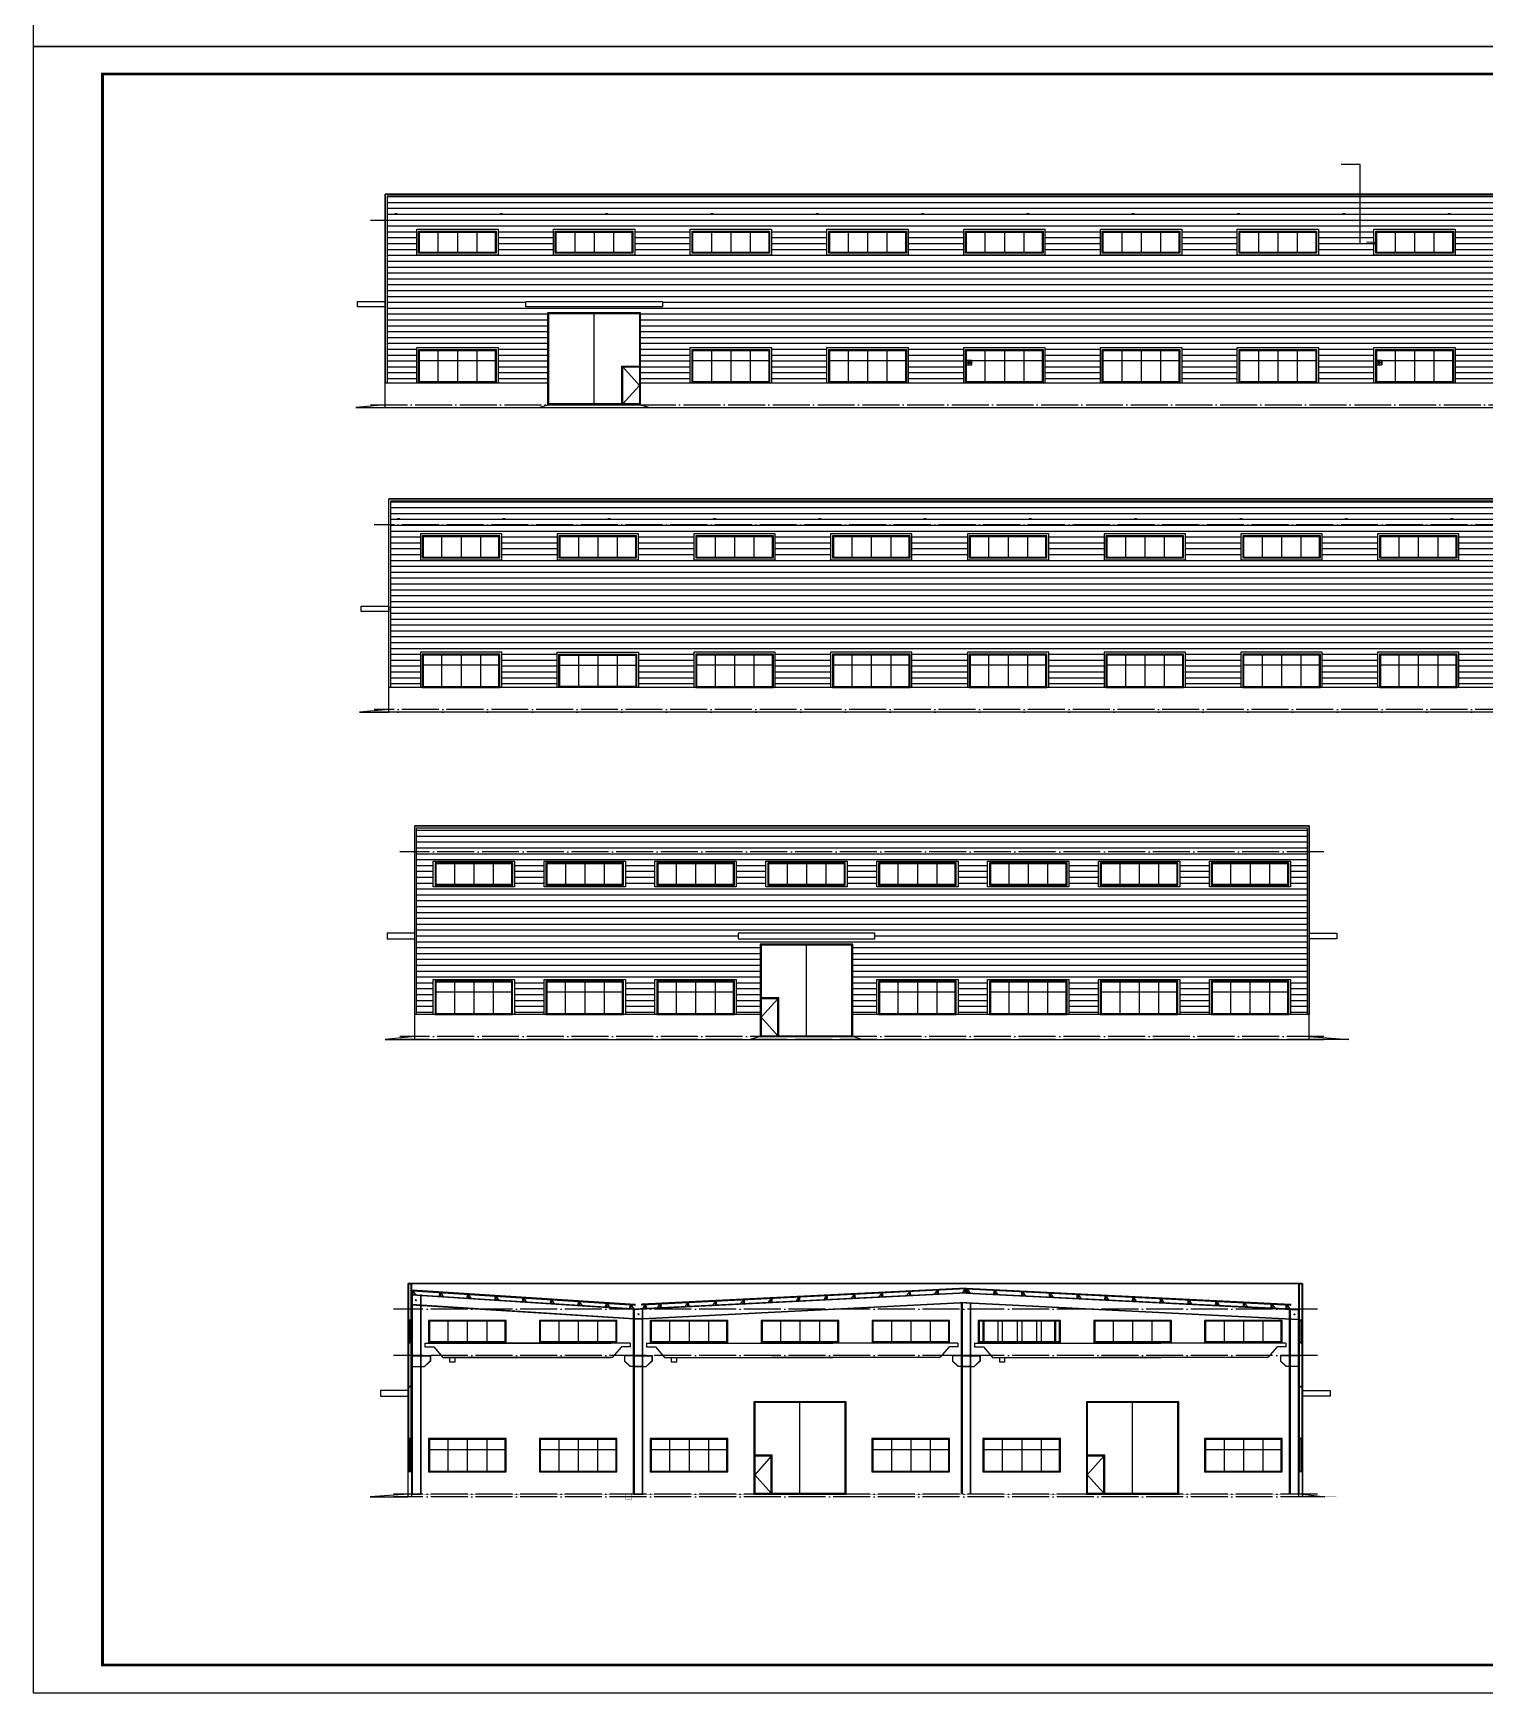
# Model space of a CAD drawing. Extents: x -21908402 to 2681150, y 103181 to 5079726.
# Drawn here: x 1316122 to 1394675, y 103181 to 192993 of the extents above; entities that cross this region are included whole.
import ezdxf

# ---------------------------------------------------------------- set-up
doc = ezdxf.new("R2010")
doc.units = 0
doc.header["$LTSCALE"] = 1000
doc.linetypes.add('DOTE', pattern=[2.42, 2, -0.2, 0.02, -0.2])
for name, color, linetype in [('DIM_LEAD', 3, 'Continuous'), ('DIM_SYMB', 3, 'Continuous'), ('DOTE', 1, 'DOTE'), ('E_LINE', 7, 'Continuous'), ('PUB_TITLE', 4, 'Continuous'), ('WALL', 6, 'Continuous'), ('WINDOW', 94, 'Continuous'), ('XF-灭火救援窗', 1, 'Continuous'), ('填充', 8, 'Continuous')]:
    doc.layers.add(name, color=color, linetype=linetype)
pattern_1 = [(180, (2735.06, 0), (-3e-14, -317.5), [])]
pattern_2 = [(180, (0, 0), (-3e-14, -317.5), [])]

# ---------------------------------------------------------------- blocks, each defined once
blk = doc.blocks.new('M5050')
blk.add_lwpolyline([(142995, 321986), (143895, 320986), (142995, 319986)])
at = {"layer": 'WINDOW'}
blk.add_line((141445, 319986), (141445, 324886), dxfattribs=at)
for points in [[(138945, 324936), (143945, 324936), (143945, 319936), (138945, 319936)], [(138995, 324886), (143895, 324886), (143895, 319986), (138995, 319986)], [(143895, 319986), (142995, 319986), (142995, 321986), (143895, 321986)]]:
    blk.add_lwpolyline(points, close=True, dxfattribs=at)
blk.add_lwpolyline([(142945, 319986), (142945, 322036), (143895, 322036)], dxfattribs=at)
blk = doc.blocks.new('GFDDS')
at = {"layer": 'WINDOW'}
for p, q in [((137549, 317566), (141749, 317566)), ((137549, 315766), (137549, 317566)), ((138599, 317566), (138599, 315766)), ((139649, 317566), (139649, 315766)), ((140699, 317566), (140699, 315766)), ((141749, 317566), (141749, 315766)), ((137549, 316966), (141749, 316966)), ((141749, 315766), (137549, 315766))]:
    blk.add_line(p, q, dxfattribs=at)
blk.add_lwpolyline([(137599, 317516), (141699, 317516), (141699, 315816), (137599, 315816)], close=True, dxfattribs=at)
blk = doc.blocks.new('GGGGG')
at = {"layer": 'WINDOW'}
for p, q in [((166797, 77425), (170997, 77425)), ((166797, 76225), (166797, 77425)), ((167847, 77425), (167847, 76225)), ((168897, 77425), (168897, 76225)), ((169947, 77425), (169947, 76225)), ((170997, 77425), (170997, 76225)), ((170997, 76225), (166797, 76225))]:
    blk.add_line(p, q, dxfattribs=at)
blk.add_lwpolyline([(166847, 77375), (170947, 77375), (170947, 76275), (166847, 76275)], close=True, dxfattribs=at)
blk = doc.blocks.new('gfhhhhhh')
at = {"layer": 'WINDOW'}
for p, q in [((-139270, -147618), (-143470, -147618)), ((-143470, -147618), (-143470, -149418)), ((-142420, -147618), (-142420, -149418)), ((-141370, -147618), (-141370, -149418)), ((-141370, -147618), (-141370, -149418)), ((-140320, -147618), (-140320, -149418)), ((-139270, -149418), (-139270, -147618)), ((-139270, -148218), (-143470, -148218)), ((-143470, -149418), (-139270, -149418)), ((-139870, -149418), (-142870, -149418))]:
    blk.add_line(p, q, dxfattribs=at)
blk.add_lwpolyline([(-139320, -147668), (-143420, -147668), (-143420, -149368), (-139320, -149368)], close=True, dxfattribs=at)
blk = doc.blocks.new('hhhhhhhgg')
at = {"layer": 'WINDOW'}
for p, q in [((-135601, -148218), (-139801, -148218)), ((-139801, -148218), (-139801, -149418)), ((-138751, -148218), (-138751, -149418)), ((-137701, -148218), (-137701, -149418)), ((-137701, -148218), (-137701, -149418)), ((-136651, -148218), (-136651, -149418)), ((-135601, -149418), (-135601, -148218)), ((-139801, -149418), (-135601, -149418)), ((-136201, -149418), (-139201, -149418))]:
    blk.add_line(p, q, dxfattribs=at)
blk.add_lwpolyline([(-135651, -148268), (-139751, -148268), (-139751, -149368), (-135651, -149368)], close=True, dxfattribs=at)
blk = doc.blocks.new('JKL')
at = {"layer": 'DIM_LEAD'}
for p, q in [((1698022, -2193689), (1698032, -2193689)), ((1698022, -2193759), (1698022, -2193689)), ((1698162, -2193759), (1698022, -2193759)), ((1698032, -2193749), (1698032, -2193689)), ((1698152, -2193749), (1698032, -2193749)), ((1698152, -2193689), (1698162, -2193689)), ((1698152, -2193689), (1698152, -2193749)), ((1698162, -2193689), (1698162, -2193759))]:
    blk.add_line(p, q, dxfattribs=at)
blk = doc.blocks.new('14567')
at = {"color": 2}
for p, q in [((1686726, -2189448), (1686796, -2189448)), ((1686726, -2189588), (1686726, -2189448)), ((1686886, -2189588), (1686726, -2189588)), ((1686776, -2189588), (1686776, -2189448)), ((1686803, -2189588), (1686776, -2189552)), ((1686886, -2189568), (1686796, -2189448)), ((1686886, -2189568), (1686886, -2189588))]:
    blk.add_line(p, q, dxfattribs=at)
blk = doc.blocks.new('GHJK')
at = {"color": 3}
for p, q in [((899937, 99419), (900937, 99419)), ((899937, 99409), (900937, 99409)), ((899937, 98829), (900621, 98829)), ((899937, 98819), (900621, 98819))]:
    blk.add_line(p, q, dxfattribs=at)
for points in [[(900927, 99419), (900927, 99124), (900615, 98827)], [(900937, 99419), (900937, 99119), (900621, 98819)]]:
    blk.add_lwpolyline(points, dxfattribs=at)
blk = doc.blocks.new('GFDDH')
for p, q in [((1676295, 169599), (1628095, 169599)), ((1628308, 169198), (1640373, 168426)), ((1628311, 169248), (1640376, 168476)), ((1658295, 169099), (1640295, 168199)), ((1658295, 169349), (1640733, 168471)), ((1658295, 169299), (1640736, 168421)), ((1658295, 169349), (1675857, 168471)), ((1658295, 169299), (1675854, 168421)), ((1676495, 158049), (1676495, 169599)), ((1640373, 168426), (1640376, 168476)), ((1640736, 168421), (1640733, 168471)), ((1675854, 168421), (1675857, 168471)), ((1640772, 167692), (1640777, 167692)), ((1640772, 167672), (1640777, 167672)), ((1629000, 166359), (1629000, 166169)), ((1640109, 166359), (1640109, 166169)), ((1641000, 166359), (1641000, 166169)), ((1657840, 166359), (1657840, 166169)), ((1658750, 166359), (1658750, 166169)), ((1675590, 166359), (1675590, 166169)), ((1628095, 158049), (1628095, 159399)), ((1676295, 158049), (1676295, 159399))]:
    blk.add_line(p, q)
for points in [[(1628095, 169599), (1628095, 169599), (1676495, 169599)], [(1676495, 169599), (1676495, 159399)], [(1628095, 161199), (1628095, 166399)], [(1629000, 166359), (1639076, 166359)], [(1629000, 166169), (1629477, 166169), (1629970, 165599), (1639076, 165599)], [(1640109, 166359), (1630034, 166359)], [(1640109, 166169), (1639632, 166169), (1639139, 165599), (1630034, 165599)], [(1641000, 166359), (1651075, 166359)], [(1641000, 166169), (1641477, 166169), (1641970, 165599), (1651075, 165599)], [(1657840, 166359), (1647764, 166359)], [(1657840, 166169), (1657362, 166169), (1656869, 165599), (1647764, 165599)], [(1658750, 166359), (1668825, 166359)], [(1658750, 166169), (1659227, 166169), (1659720, 165599), (1668825, 165599)], [(1675590, 166359), (1665514, 166359)], [(1675590, 166169), (1675112, 166169), (1674619, 165599), (1665514, 165599)], [(1676295, 161199), (1676295, 166399)], [(1639076, 165599), (1638802, 165599)], [(1628095, 158199), (1626031, 158049), (1628095, 158049)], [(1676495, 158199), (1677699, 158049), (1676495, 158049)]]:
    blk.add_lwpolyline(points)
at = {"color": 1, "const_width": 4}
for points in [[(1675717, 168428), (1675892, 168397), (1675893, 168235), (1676243, 168213), (1676262, 168756), (1676295, 168858)], [(1640166, 168437), (1640330, 168416), (1640354, 168227), (1640719, 168221), (1640750, 168406), (1640890, 168429)]]:
    blk.add_lwpolyline(points, dxfattribs=at)
for points in [[(1630353, 165599), (1630622, 165599), (1630622, 165336), (1630353, 165336)], [(1642353, 165599), (1642622, 165599), (1642622, 165336), (1642353, 165336)], [(1660103, 165599), (1660372, 165599), (1660372, 165336), (1660103, 165336)], [(1628095, 163799), (1626595, 163799), (1626595, 163499), (1628095, 163499)], [(1676495, 163799), (1677995, 163799), (1677995, 163499), (1676495, 163499)]]:
    blk.add_lwpolyline(points, close=True)
at = {"const_width": 20}
blk.add_lwpolyline([(1626116, 158049), (1628095, 158049), (1628084, 158198), (1639880, 158199), (1639880, 157899), (1640180, 157899), (1640180, 158199), (1676495, 158199), (1676495, 158049), (1678329, 158049)], dxfattribs=at)
for centre in [(1628504, 168688), (1640553, 167932), (1676060, 167922)]:
    blk.add_circle(centre, 29.5)
at = {"layer": 'DOTE'}
for p, q in [((1677295, 168199), (1627295, 168199)), ((1677295, 165699), (1627295, 165699)), ((1677295, 158199), (1627295, 158199)), ((1677295, 158049), (1627295, 158049))]:
    blk.add_line(p, q, dxfattribs=at)
at = {"layer": 'E_LINE', "color": 3}
for p, q in [((1628294, 168979), (1640575, 168193)), ((1628295, 168999), (1640795, 168199)), ((1628313, 158199), (1628313, 168999)), ((1628318, 168999), (1628318, 158199)), ((1628772, 158199), (1628772, 168999)), ((1628777, 158199), (1628777, 168999)), ((1628795, 158199), (1628795, 168999)), ((1658295, 169099), (1640295, 168199)), ((1658296, 169079), (1640575, 168193)), ((1658294, 169079), (1676294, 168179)), ((1658295, 169099), (1676295, 168199)), ((1628260, 168450), (1640318, 167678)), ((1628261, 168470), (1640318, 167698)), ((1640295, 158199), (1640295, 168199)), ((1640318, 168180), (1640296, 168179)), ((1640313, 158199), (1640313, 168199)), ((1640318, 168199), (1640318, 158199)), ((1658321, 168569), (1640772, 167692)), ((1658322, 168549), (1640772, 167672)), ((1640772, 158199), (1640772, 168199)), ((1640772, 168180), (1640794, 168179)), ((1640777, 158199), (1640777, 168199)), ((1640795, 158199), (1640795, 168199)), ((1658045, 158199), (1658045, 168535)), ((1658063, 158199), (1658063, 168536)), ((1658068, 168537), (1658068, 158199)), ((1658267, 168549), (1676267, 167649)), ((1658268, 168569), (1676268, 167669)), ((1658522, 158199), (1658522, 168537)), ((1658527, 158199), (1658527, 168536)), ((1658545, 158199), (1658545, 168535)), ((1675795, 158199), (1675795, 168199)), ((1675813, 158199), (1675813, 168199)), ((1675818, 168199), (1675818, 158199)), ((1676272, 158199), (1676272, 168199)), ((1676277, 158199), (1676277, 168199)), ((1676295, 158199), (1676295, 168199)), ((1640318, 167698), (1640772, 167698)), ((1640318, 167678), (1640772, 167678)), ((1628295, 158199), (1628295, 159399))]:
    blk.add_line(p, q, dxfattribs=at)
at = {"layer": 'E_LINE'}
for p, q in [((1628295, 158199), (1628795, 158199)), ((1640295, 158199), (1640795, 158199))]:
    blk.add_line(p, q, dxfattribs=at)
at = {"layer": 'WALL'}
for p, q in [((1628095, 167599), (1628095, 169599)), ((1628125, 167599), (1628125, 169599)), ((1628265, 167599), (1628265, 169599)), ((1628295, 167599), (1628295, 169599)), ((1676295, 169599), (1676295, 158199)), ((1676295, 167599), (1676295, 169599)), ((1676325, 167599), (1676325, 169599)), ((1676465, 167599), (1676465, 169599)), ((1676495, 169599), (1676495, 158049)), ((1676495, 167599), (1676495, 169599)), ((1628095, 161199), (1628095, 166399)), ((1628125, 161199), (1628125, 166399)), ((1628265, 161199), (1628265, 166399)), ((1628295, 161199), (1628295, 166399)), ((1676295, 161199), (1676295, 166399)), ((1676325, 161199), (1676325, 166399)), ((1676465, 161199), (1676465, 166399)), ((1676495, 161199), (1676495, 166399)), ((1628095, 158049), (1628095, 159399)), ((1628295, 158049), (1628295, 159399)), ((1676295, 158049), (1676295, 159399))]:
    blk.add_line(p, q, dxfattribs=at)
at = {"layer": 'WINDOW'}
for points in [[(1628295, 166399), (1628095, 166399), (1628095, 167599), (1628295, 167599)], [(1628229, 166399), (1628161, 166399), (1628161, 167599), (1628229, 167599)], [(1676495, 166399), (1676295, 166399), (1676295, 167599), (1676495, 167599)], [(1676429, 166399), (1676361, 166399), (1676361, 167599), (1676429, 167599)], [(1628295, 159399), (1628095, 159399), (1628095, 161199), (1628295, 161199)], [(1628229, 159399), (1628161, 159399), (1628161, 161199), (1628229, 161199)], [(1676495, 159399), (1676295, 159399), (1676295, 161199), (1676495, 161199)], [(1676429, 159399), (1676361, 159399), (1676361, 161199), (1676429, 161199)]]:
    blk.add_lwpolyline(points, close=True, dxfattribs=at)
at = {"xscale": -1, "rotation": 180}
for p in [(-69898, -2024161), (-21698, -2024161), (-69898, -2027361), (-21698, -2027361), (-69898, -2029743), (-21698, -2029743)]:
    blk.add_blockref('JKL', p, dxfattribs=at)
at = {"zscale": 1.200000000000728}
for p, xscale, yscale, rotation in [((-223826, 2920416), 1.199999999826175, 1.200000000186032, 356.3380644238978), ((-222326, 2920320), 1.199999999826175, 1.200000000186037, 356.3380644238978), ((-220826, 2920224), 1.199999999826175, 1.200000000186037, 356.3380644238978), ((-219326, 2920128), 1.199999999826175, 1.200000000186037, 356.3380644238978), ((3541129, 2894029), -1.1999999996006, 1.200000000186265, 2.862405225679137), ((3542629, 2894104), -1.1999999996006, 1.200000000186265, 2.862405225679137), ((3544129, 2894179), -1.1999999996006, 1.200000000186265, 2.862405225679137), ((3545629, 2894254), -1.1999999996006, 1.200000000186265, 2.862405225679137), ((3547129, 2894329), -1.1999999996006, 1.200000000186279, 2.862405225679137), ((3548629, 2894404), -1.1999999996006, 1.200000000186279, 2.862405225679137), ((-232039, 2894404), 1.199999999826332, 1.200000000186279, 357.1375947748552), ((-230539, 2894329), 1.199999999826332, 1.200000000186279, 357.1375947748552), ((-229039, 2894254), 1.199999999826332, 1.200000000186265, 357.1375947748552), ((-227539, 2894179), 1.199999999826332, 1.200000000186265, 357.1375947748552), ((-226039, 2894104), 1.199999999826332, 1.200000000186265, 357.1375947748552), ((-224539, 2894029), 1.199999999826332, 1.200000000186265, 357.1375947748552), ((-217826, 2920032), 1.199999999826175, 1.200000000186037, 356.3380644238978), ((-216326, 2919936), 1.199999999826175, 1.200000000186037, 356.3380644238978), ((-214826, 2919840), 1.199999999826175, 1.200000000186037, 356.3380644238978), ((-213326, 2919744), 1.199999999826175, 1.200000000186037, 356.3380644238978), ((-212026, 2919661), 1.199999999826175, 1.200000000186037, 356.3380644238978), ((3531318, 2893540), -1.199999999601054, 1.200000000186265, 2.862405225678018), ((3532129, 2893580), -1.199999999601054, 1.200000000186265, 2.862405225678018), ((3533629, 2893655), -1.199999999601054, 1.200000000186265, 2.862405225678018), ((3535129, 2893730), -1.199999999601054, 1.200000000186265, 2.862405225678018), ((3536629, 2893805), -1.199999999601054, 1.200000000186265, 2.862405225678018), ((3538129, 2893880), -1.199999999601054, 1.200000000186265, 2.862405225678018), ((3539629, 2893954), -1.199999999601054, 1.200000000186265, 2.862405225678018), ((-223039, 2893954), 1.199999999826332, 1.200000000186265, 357.1375947748553), ((-221539, 2893880), 1.199999999826332, 1.200000000186265, 357.1375947748553), ((-220039, 2893805), 1.199999999826332, 1.200000000186265, 357.1375947748553), ((-218539, 2893730), 1.199999999826332, 1.200000000186265, 357.1375947748553), ((-217039, 2893655), 1.199999999826332, 1.200000000186265, 357.1375947748553), ((-215539, 2893580), 1.199999999826332, 1.200000000186265, 357.1375947748553), ((-214728, 2893540), 1.199999999826332, 1.200000000186265, 357.1375947748553)]:
    blk.add_blockref('14567', p, dxfattribs=dict(at, xscale=xscale, yscale=yscale, rotation=rotation))
for name, p in [('JKL', (-69898, 2361958)), ('JKL', (-21698, 2361958)), ('JKL', (-69898, 2361358)), ('hhhhhhhgg', (1768996, 315817)), ('hhhhhhhgg', (1774996, 315817)), ('hhhhhhhgg', (1780996, 315817)), ('hhhhhhhgg', (1786996, 315817)), ('hhhhhhhgg', (1792996, 315817)), ('hhhhhhhgg', (1798746, 315817)), ('hhhhhhhgg', (1798996, 315817)), ('hhhhhhhgg', (1804996, 315817)), ('hhhhhhhgg', (1810996, 315817)), ('JKL', (-21698, 2361358)), ('GHJK', (728358, 66279)), ('GHJK', (740358, 66279)), ('GHJK', (758108, 66279)), ('JKL', (-69898, 2354958)), ('gfhhhhhh', (1772664, 308817)), ('gfhhhhhh', (1778664, 308817)), ('gfhhhhhh', (1784664, 308817)), ('gfhhhhhh', (1796664, 308817)), ('gfhhhhhh', (1802664, 308817)), ('gfhhhhhh', (1814664, 308817)), ('JKL', (-21698, 2354958))]:
    blk.add_blockref(name, p)
at = {"xscale": -1}
for name, p in [('GHJK', (2540732, 66279)), ('GHJK', (2558482, 66279)), ('GHJK', (2576232, 66279)), ('M5050', (1790740, -161737)), ('M5050', (1808740, -161737))]:
    blk.add_blockref(name, p, dxfattribs=at)
blk = doc.blocks.new('XF-灭火救援窗图例')
at = {"layer": 'XF-灭火救援窗'}
h = blk.add_hatch(color=256, dxfattribs=at)
h.dxf.hatch_style = 1
h.paths.add_polyline_path([(0, 110, 1), (0, 350, 1)])
for points in [[(-200, -20), (200, -20, 0.4142136), (250, 30), (250, 430, 0.4142136), (200, 480), (-200, 480, 0.4142136), (-250, 430), (-250, 30, 0.4142136)], [(-210, 0), (210, 0, 0.4142136), (230, 20), (230, 440, 0.4142136), (210, 460), (-210, 460, 0.4142136), (-230, 440), (-230, 20, 0.4142136)]]:
    blk.add_lwpolyline(points, format="xyb", close=True, dxfattribs=at)
for points in [[(0, 350, 1), (0, 110, 30.7936509)], [(0, 350, -1), (0, 110, -30.7936509)]]:
    blk.add_lwpolyline(points, format="xyb", dxfattribs=at)

msp = doc.modelspace()

# ---------------------------------------------------------------- hatches: boundary and pattern name
at = {"layer": '填充'}
h = msp.add_hatch(dxfattribs=at)
h.set_pattern_fill('ANSI31', color=256, scale=200, angle=135, style=0)
h.set_pattern_definition([(180, (2516.54, 0), (-3e-14, -317.5), [])])
h.paths.add_polyline_path([(1542675, 184180), (1335275, 184180), (1335275, 182880), (1542675, 182880)])
h.paths.add_polyline_path([(1433075, 182380), (1437475, 182380), (1437475, 181801), (1440475, 181801), (1440475, 182380), (1444875, 182380), (1444875, 181801), (1447875, 181801), (1447875, 182380), (1452275, 182380), (1452275, 181801), (1455275, 181801), (1455275, 182380), (1459675, 182380), (1459675, 181801), (1462675, 181801), (1462675, 182380), (1467075, 182380), (1467075, 181801), (1470075, 181801), (1470075, 182380), (1474475, 182380), (1474475, 181801), (1477475, 181801), (1477475, 182380), (1481875, 182380), (1481875, 181801), (1484875, 181801), (1484875, 182380), (1489275, 182380), (1489275, 181801), (1492275, 181801), (1492275, 182380), (1496675, 182380), (1496675, 181801), (1499675, 181801), (1499675, 182380), (1504075, 182380), (1504075, 181801), (1507075, 181801), (1507075, 182380), (1511475, 182380), (1511475, 181801), (1514475, 181801), (1514475, 182380), (1518875, 182380), (1518875, 181801), (1521875, 181801), (1521875, 182380), (1526275, 182380), (1526275, 181801), (1529275, 181801), (1529275, 182380), (1533675, 182380), (1533675, 181801), (1536675, 181801), (1536675, 182380), (1541075, 182380), (1541075, 181801), (1542675, 181801), (1542675, 182880), (1335275, 182880), (1335275, 181801), (1336875, 181801), (1336875, 182380), (1341275, 182380), (1341275, 181801), (1344275, 181801), (1344275, 182380), (1348675, 182380), (1348675, 181801), (1351675, 181801), (1351675, 182380), (1356075, 182380), (1356075, 181801), (1359075, 181801), (1359075, 182380), (1363475, 182380), (1363475, 181801), (1366475, 181801), (1366475, 182380), (1370875, 182380), (1370875, 181801), (1373875, 181801), (1373875, 182380), (1378275, 182380), (1378275, 181801), (1381275, 181801), (1381275, 182380), (1385675, 182380), (1385675, 181801), (1388675, 181801), (1388675, 182380), (1393075, 182380), (1393075, 181801), (1396075, 181801), (1396075, 182380), (1400475, 182380), (1400475, 181801), (1403475, 181801), (1403475, 182380), (1407875, 182380), (1407875, 181801), (1410875, 181801), (1410875, 182380), (1415275, 182380), (1415275, 181801), (1418275, 181801), (1418275, 182380), (1422675, 182380), (1422675, 181801), (1425675, 181801), (1425675, 182380), (1430075, 182380), (1430075, 181801), (1433075, 181801)])
h.paths.add_polyline_path([(1542675, 181801), (1541075, 181801), (1541075, 180980), (1536675, 180980), (1536675, 181801), (1533675, 181801), (1533675, 180980), (1529275, 180980), (1529275, 181801), (1526275, 181801), (1526275, 180980), (1521875, 180980), (1521875, 181801), (1518875, 181801), (1518875, 180980), (1514475, 180980), (1514475, 181801), (1511475, 181801), (1511475, 180980), (1507075, 180980), (1507075, 181801), (1504075, 181801), (1504075, 180980), (1499675, 180980), (1499675, 181801), (1496675, 181801), (1496675, 180980), (1492275, 180980), (1492275, 181801), (1489275, 181801), (1489275, 180980), (1484875, 180980), (1484875, 181801), (1481875, 181801), (1481875, 180980), (1477475, 180980), (1477475, 181801), (1474475, 181801), (1474475, 180980), (1470075, 180980), (1470075, 181801), (1467075, 181801), (1467075, 180980), (1462675, 180980), (1462675, 181801), (1459675, 181801), (1459675, 180980), (1455275, 180980), (1455275, 181801), (1452275, 181801), (1452275, 180980), (1447875, 180980), (1447875, 181801), (1444875, 181801), (1444875, 180980), (1440475, 180980), (1440475, 181801), (1437475, 181801), (1437475, 180980), (1433075, 180980), (1433075, 181801), (1430075, 181801), (1430075, 180980), (1425675, 180980), (1425675, 181801), (1422675, 181801), (1422675, 180980), (1418275, 180980), (1418275, 181801), (1415275, 181801), (1415275, 180980), (1410875, 180980), (1410875, 181801), (1407875, 181801), (1407875, 180980), (1403475, 180980), (1403475, 181801), (1400475, 181801), (1400475, 180980), (1396075, 180980), (1396075, 181801), (1393075, 181801), (1393075, 180980), (1388675, 180980), (1388675, 181801), (1385675, 181801), (1385675, 180980), (1381275, 180980), (1381275, 181801), (1378275, 181801), (1378275, 180980), (1373875, 180980), (1373875, 181801), (1370875, 181801), (1370875, 180980), (1366475, 180980), (1366475, 181801), (1363475, 181801), (1363475, 180980), (1359075, 180980), (1359075, 181801), (1356075, 181801), (1356075, 180980), (1351675, 180980), (1351675, 181801), (1348675, 181801), (1348675, 180980), (1344275, 180980), (1344275, 181801), (1341275, 181801), (1341275, 180980), (1336875, 180980), (1336875, 181801), (1335275, 181801), (1335275, 175677), (1336875, 175677), (1336875, 175980), (1341275, 175980), (1341275, 175677), (1343975, 175677), (1343975, 177880), (1348975, 177880), (1348975, 175677), (1351675, 175677), (1351675, 175980), (1356075, 175980), (1356075, 175677), (1359075, 175677), (1359075, 175980), (1363475, 175980), (1363475, 175677), (1366475, 175677), (1366475, 175980), (1370875, 175980), (1370875, 175677), (1373875, 175677), (1373875, 175980), (1378275, 175980), (1378275, 175677), (1381275, 175677), (1381275, 175980), (1385675, 175980), (1385675, 175677), (1388675, 175677), (1388675, 175980), (1393075, 175980), (1393075, 175677), (1396075, 175677), (1396075, 175980), (1400475, 175980), (1400475, 175677), (1403475, 175677), (1403475, 175980), (1407875, 175980), (1407875, 175677), (1410875, 175677), (1410875, 175980), (1415275, 175980), (1415275, 175677), (1418275, 175677), (1418275, 175980), (1422675, 175980), (1422675, 175677), (1425375, 175677), (1425375, 177880), (1430375, 177880), (1430375, 175677), (1433075, 175677), (1433075, 175980), (1437475, 175980), (1437475, 175677), (1440475, 175677), (1440475, 175980), (1444875, 175980), (1444875, 175677), (1447875, 175677), (1447875, 175980), (1452275, 175980), (1452275, 175677), (1455275, 175677), (1455275, 175980), (1459675, 175980), (1459675, 175677), (1462675, 175677), (1462675, 175980), (1467075, 175980), (1467075, 175677), (1470075, 175677), (1470075, 175980), (1474475, 175980), (1474475, 175677), (1477475, 175677), (1477475, 175980), (1481875, 175980), (1481875, 175677), (1484875, 175677), (1484875, 175980), (1489275, 175980), (1489275, 175677), (1492275, 175677), (1492275, 175980), (1496675, 175980), (1496675, 175677), (1499675, 175677), (1499675, 175980), (1504075, 175980), (1504075, 175677), (1507075, 175677), (1507075, 175980), (1511475, 175980), (1511475, 175677), (1514475, 175677), (1514475, 175980), (1518875, 175980), (1518875, 175677), (1521875, 175677), (1521875, 175980), (1526275, 175980), (1526275, 175677), (1528975, 175677), (1528975, 177880), (1533975, 177880), (1533975, 175677), (1536675, 175677), (1536675, 175980), (1541075, 175980), (1541075, 175677), (1542675, 175677)])
h.paths.add_polyline_path([(1431575, 178180), (1424175, 178180), (1424175, 178480), (1431575, 178480)], flags=16)
h.paths.add_polyline_path([(1350175, 178180), (1342775, 178180), (1342775, 178480), (1350175, 178480)], flags=16)
h.paths.add_polyline_path([(1527775, 178180), (1527775, 178480), (1535175, 178480), (1535175, 178180)], flags=16)
h.paths.add_polyline_path([(1336875, 175677), (1335275, 175677), (1335275, 174080), (1336875, 174080)])
h.paths.add_polyline_path([(1343975, 175677), (1341275, 175677), (1341275, 174080), (1343975, 174080)])
h.paths.add_polyline_path([(1351675, 175677), (1348975, 175677), (1348975, 174080), (1351675, 174080)])
h.paths.add_polyline_path([(1359075, 175677), (1356075, 175677), (1356075, 174080), (1359075, 174080)])
h.paths.add_polyline_path([(1366475, 175677), (1363475, 175677), (1363475, 174080), (1366475, 174080)])
h.paths.add_polyline_path([(1373875, 175677), (1370875, 175677), (1370875, 174080), (1373875, 174080)])
h.paths.add_polyline_path([(1381275, 175677), (1378275, 175677), (1378275, 174080), (1381275, 174080)])
h.paths.add_polyline_path([(1388675, 175677), (1385675, 175677), (1385675, 174080), (1388675, 174080)])
h.paths.add_polyline_path([(1396075, 175677), (1393075, 175677), (1393075, 174080), (1396075, 174080)])
h.paths.add_polyline_path([(1403475, 175677), (1400475, 175677), (1400475, 174080), (1403475, 174080)])
h.paths.add_polyline_path([(1410875, 175677), (1407875, 175677), (1407875, 174080), (1410875, 174080)])
h.paths.add_polyline_path([(1418275, 175677), (1415275, 175677), (1415275, 174080), (1418275, 174080)])
h.paths.add_polyline_path([(1425375, 175677), (1422675, 175677), (1422675, 174080), (1425375, 174080)])
h.paths.add_polyline_path([(1433075, 175677), (1430375, 175677), (1430375, 174080), (1433075, 174080)])
h.paths.add_polyline_path([(1440475, 175677), (1437475, 175677), (1437475, 174080), (1440475, 174080)])
h.paths.add_polyline_path([(1447875, 175677), (1444875, 175677), (1444875, 174080), (1447875, 174080)])
h.paths.add_polyline_path([(1455275, 175677), (1452275, 175677), (1452275, 174080), (1455275, 174080)])
h.paths.add_polyline_path([(1462675, 175677), (1459675, 175677), (1459675, 174080), (1462675, 174080)])
h.paths.add_polyline_path([(1470075, 175677), (1467075, 175677), (1467075, 174080), (1470075, 174080)])
h.paths.add_polyline_path([(1477475, 175677), (1474475, 175677), (1474475, 174080), (1477475, 174080)])
h.paths.add_polyline_path([(1484875, 175677), (1481875, 175677), (1481875, 174080), (1484875, 174080)])
h.paths.add_polyline_path([(1492275, 175677), (1489275, 175677), (1489275, 174080), (1492275, 174080)])
h.paths.add_polyline_path([(1499675, 175677), (1496675, 175677), (1496675, 174080), (1499675, 174080)])
h.paths.add_polyline_path([(1507075, 175677), (1504075, 175677), (1504075, 174080), (1507075, 174080)])
h.paths.add_polyline_path([(1514475, 175677), (1511475, 175677), (1511475, 174080), (1514475, 174080)])
h.paths.add_polyline_path([(1521875, 175677), (1518875, 175677), (1518875, 174080), (1521875, 174080)])
h.paths.add_polyline_path([(1528975, 175677), (1526275, 175677), (1526275, 174080), (1528975, 174080)])
h.paths.add_polyline_path([(1536675, 175677), (1533975, 175677), (1533975, 174080), (1536675, 174080)])
h.paths.add_polyline_path([(1542675, 175677), (1541075, 175677), (1541075, 174080), (1542675, 174080)])
h = msp.add_hatch(dxfattribs=at)
h.set_pattern_fill('ANSI31', color=256, scale=200, angle=135, style=0)
h.set_pattern_definition(pattern_1)
h.paths.add_polyline_path([(1446575, 161693), (1453975, 161693), (1453975, 161993), (1446575, 161993)], flags=16)
h.paths.add_polyline_path([(1527975, 161693), (1535375, 161693), (1535375, 161993), (1527975, 161993)], flags=16)
h.paths.add_polyline_path([(1350375, 161693), (1350375, 161993), (1342975, 161993), (1342975, 161693)], flags=16)
h.paths.add_polyline_path([(1541275, 159190), (1542875, 159190), (1542875, 157593), (1541275, 157593)])
h.paths.add_polyline_path([(1534175, 159190), (1536875, 159190), (1536875, 157593), (1534175, 157593)])
h.paths.add_polyline_path([(1526475, 159190), (1529175, 159190), (1529175, 157593), (1526475, 157593)])
h.paths.add_polyline_path([(1519075, 159190), (1522075, 159190), (1522075, 157593), (1519075, 157593)])
h.paths.add_polyline_path([(1511675, 159190), (1514675, 159190), (1514675, 157593), (1511675, 157593)])
h.paths.add_polyline_path([(1504275, 159190), (1507275, 159190), (1507275, 157593), (1504275, 157593)])
h.paths.add_polyline_path([(1496875, 159190), (1499875, 159190), (1499875, 157593), (1496875, 157593)])
h.paths.add_polyline_path([(1489475, 159190), (1492475, 159190), (1492475, 157593), (1489475, 157593)])
h.paths.add_polyline_path([(1482075, 159190), (1485075, 159190), (1485075, 157593), (1482075, 157593)])
h.paths.add_polyline_path([(1474675, 159190), (1477675, 159190), (1477675, 157593), (1474675, 157593)])
h.paths.add_polyline_path([(1467275, 159190), (1470275, 159190), (1470275, 157593), (1467275, 157593)])
h.paths.add_polyline_path([(1459875, 159190), (1462875, 159190), (1462875, 157593), (1459875, 157593)])
h.paths.add_polyline_path([(1452775, 159190), (1455475, 159190), (1455475, 157593), (1452775, 157593)])
h.paths.add_polyline_path([(1445075, 159190), (1447775, 159190), (1447775, 157593), (1445075, 157593)])
h.paths.add_polyline_path([(1430275, 159190), (1433275, 159190), (1433275, 157593), (1430275, 157593)])
h.paths.add_polyline_path([(1422875, 159190), (1425875, 159190), (1425875, 157593), (1422875, 157593)])
h.paths.add_polyline_path([(1415475, 159190), (1418475, 159190), (1418475, 157593), (1415475, 157593)])
h.paths.add_polyline_path([(1408075, 159190), (1411075, 159190), (1411075, 157593), (1408075, 157593)])
h.paths.add_polyline_path([(1400675, 159190), (1403675, 159190), (1403675, 157593), (1400675, 157593)])
h.paths.add_polyline_path([(1393275, 159190), (1396275, 159190), (1396275, 157593), (1393275, 157593)])
h.paths.add_polyline_path([(1385875, 159190), (1388875, 159190), (1388875, 157593), (1385875, 157593)])
h.paths.add_polyline_path([(1378475, 159190), (1381475, 159190), (1381475, 157593), (1378475, 157593)])
h.paths.add_polyline_path([(1371075, 159190), (1374075, 159190), (1374075, 157593), (1371075, 157593)])
h.paths.add_polyline_path([(1363675, 159190), (1366675, 159190), (1366675, 157593), (1363675, 157593)])
h.paths.add_polyline_path([(1356275, 159190), (1359275, 159190), (1359275, 157593), (1356275, 157593)])
h.paths.add_polyline_path([(1349175, 159190), (1351875, 159190), (1351875, 157593), (1349175, 157593)])
h.paths.add_polyline_path([(1341475, 159190), (1344175, 159190), (1344175, 157593), (1341475, 157593)])
h.paths.add_polyline_path([(1335475, 159190), (1337075, 159190), (1337075, 157593), (1335475, 157593)])
h.paths.add_polyline_path([(1438925, 159190), (1438925, 157593), (1440675, 157593), (1440675, 159190)])
h.paths.add_polyline_path([(1438403, 157593), (1438403, 159190), (1437675, 159190), (1437675, 157593)])
h.paths.add_polyline_path([(1438825, 165314), (1438825, 159190), (1440675, 159190), (1440675, 159493), (1445075, 159493), (1445075, 159190), (1447775, 159190), (1447775, 161393), (1452775, 161393), (1452775, 159190), (1455475, 159190), (1455475, 159493), (1459875, 159493), (1459875, 159190), (1462875, 159190), (1462875, 159493), (1467275, 159493), (1467275, 159190), (1470275, 159190), (1470275, 159493), (1474675, 159493), (1474675, 159190), (1477675, 159190), (1477675, 159493), (1482075, 159493), (1482075, 159190), (1485075, 159190), (1485075, 159493), (1489475, 159493), (1489475, 159190), (1492475, 159190), (1492475, 159493), (1496875, 159493), (1496875, 159190), (1499875, 159190), (1499875, 159493), (1504275, 159493), (1504275, 159190), (1507275, 159190), (1507275, 159493), (1511675, 159493), (1511675, 159190), (1514675, 159190), (1514675, 159493), (1519075, 159493), (1519075, 159190), (1522075, 159190), (1522075, 159493), (1526475, 159493), (1526475, 159190), (1529175, 159190), (1529175, 161393), (1534175, 161393), (1534175, 159190), (1536875, 159190), (1536875, 159493), (1541275, 159493), (1541275, 159190), (1542875, 159190), (1542875, 165314), (1541275, 165314), (1541275, 164493), (1536875, 164493), (1536875, 165314), (1533875, 165314), (1533875, 164493), (1529475, 164493), (1529475, 165314), (1526475, 165314), (1526475, 164493), (1522075, 164493), (1522075, 165314), (1519075, 165314), (1519075, 164493), (1514675, 164493), (1514675, 165314), (1511675, 165314), (1511675, 164493), (1507275, 164493), (1507275, 165314), (1504275, 165314), (1504275, 164493), (1499875, 164493), (1499875, 165314), (1496875, 165314), (1496875, 164493), (1492475, 164493), (1492475, 165314), (1489475, 165314), (1489475, 164493), (1485075, 164493), (1485075, 165314), (1482075, 165314), (1482075, 164493), (1477675, 164493), (1477675, 165314), (1474675, 165314), (1474675, 164493), (1470275, 164493), (1470275, 165314), (1467275, 165314), (1467275, 164493), (1462875, 164493), (1462875, 165314), (1459875, 165314), (1459875, 164493), (1455475, 164493), (1455475, 165314), (1452475, 165314), (1452475, 164493), (1448075, 164493), (1448075, 165314), (1445075, 165314), (1445075, 164493), (1440675, 164493), (1440675, 165314)])
h.paths.add_polyline_path([(1438403, 159190), (1438403, 165314), (1437675, 165314), (1437675, 164493), (1433275, 164493), (1433275, 165314), (1430275, 165314), (1430275, 164493), (1425875, 164493), (1425875, 165314), (1422875, 165314), (1422875, 164493), (1418475, 164493), (1418475, 165314), (1415475, 165314), (1415475, 164493), (1411075, 164493), (1411075, 165314), (1408075, 165314), (1408075, 164493), (1403675, 164493), (1403675, 165314), (1400675, 165314), (1400675, 164493), (1396275, 164493), (1396275, 165314), (1393275, 165314), (1393275, 164493), (1388875, 164493), (1388875, 165314), (1385875, 165314), (1385875, 164493), (1381475, 164493), (1381475, 165314), (1378475, 165314), (1378475, 164493), (1374075, 164493), (1374075, 165314), (1371075, 165314), (1371075, 164493), (1366675, 164493), (1366675, 165314), (1363675, 165314), (1363675, 164493), (1359275, 164493), (1359275, 165314), (1356275, 165314), (1356275, 164493), (1351875, 164493), (1351875, 165314), (1348875, 165314), (1348875, 164493), (1344475, 164493), (1344475, 165314), (1341475, 165314), (1341475, 164493), (1337075, 164493), (1337075, 165314), (1335475, 165314), (1335475, 159190), (1337075, 159190), (1337075, 159493), (1341475, 159493), (1341475, 159190), (1344175, 159190), (1344175, 161393), (1349175, 161393), (1349175, 159190), (1351875, 159190), (1351875, 159493), (1356275, 159493), (1356275, 159190), (1359275, 159190), (1359275, 159493), (1363675, 159493), (1363675, 159190), (1366675, 159190), (1366675, 159493), (1371075, 159493), (1371075, 159190), (1374075, 159190), (1374075, 159493), (1378475, 159493), (1378475, 159190), (1381475, 159190), (1381475, 159493), (1385875, 159493), (1385875, 159190), (1388875, 159190), (1388875, 159493), (1393275, 159493), (1393275, 159190), (1396275, 159190), (1396275, 159493), (1400675, 159493), (1400675, 159190), (1403675, 159190), (1403675, 159493), (1408075, 159493), (1408075, 159190), (1411075, 159190), (1411075, 159493), (1415475, 159493), (1415475, 159190), (1418475, 159190), (1418475, 159493), (1422875, 159493), (1422875, 159190), (1425875, 159190), (1425875, 159493), (1430275, 159493), (1430275, 159190), (1433275, 159190), (1433275, 159493), (1437675, 159493), (1437675, 159190)])
h.paths.add_polyline_path([(1438825, 167693), (1438825, 166393), (1542875, 166393), (1542875, 167693)])
h.paths.add_polyline_path([(1438403, 166393), (1438403, 167693), (1335475, 167693), (1335475, 166393)])
h.paths.add_polyline_path([(1438825, 166393), (1438825, 165314), (1440675, 165314), (1440675, 165893), (1445075, 165893), (1445075, 165314), (1448075, 165314), (1448075, 165893), (1452475, 165893), (1452475, 165314), (1455475, 165314), (1455475, 165893), (1459875, 165893), (1459875, 165314), (1462875, 165314), (1462875, 165893), (1467275, 165893), (1467275, 165314), (1470275, 165314), (1470275, 165893), (1474675, 165893), (1474675, 165314), (1477675, 165314), (1477675, 165893), (1482075, 165893), (1482075, 165314), (1485075, 165314), (1485075, 165893), (1489475, 165893), (1489475, 165314), (1492475, 165314), (1492475, 165893), (1496875, 165893), (1496875, 165314), (1499875, 165314), (1499875, 165893), (1504275, 165893), (1504275, 165314), (1507275, 165314), (1507275, 165893), (1511675, 165893), (1511675, 165314), (1514675, 165314), (1514675, 165893), (1519075, 165893), (1519075, 165314), (1522075, 165314), (1522075, 165893), (1526475, 165893), (1526475, 165314), (1529475, 165314), (1529475, 165893), (1533875, 165893), (1533875, 165314), (1536875, 165314), (1536875, 165893), (1541275, 165893), (1541275, 165314), (1542875, 165314), (1542875, 166393)])
h.paths.add_polyline_path([(1438403, 165314), (1438403, 166393), (1335475, 166393), (1335475, 165314), (1337075, 165314), (1337075, 165893), (1341475, 165893), (1341475, 165314), (1344475, 165314), (1344475, 165893), (1348875, 165893), (1348875, 165314), (1351875, 165314), (1351875, 165893), (1356275, 165893), (1356275, 165314), (1359275, 165314), (1359275, 165893), (1363675, 165893), (1363675, 165314), (1366675, 165314), (1366675, 165893), (1371075, 165893), (1371075, 165314), (1374075, 165314), (1374075, 165893), (1378475, 165893), (1378475, 165314), (1381475, 165314), (1381475, 165893), (1385875, 165893), (1385875, 165314), (1388875, 165314), (1388875, 165893), (1393275, 165893), (1393275, 165314), (1396275, 165314), (1396275, 165893), (1400675, 165893), (1400675, 165314), (1403675, 165314), (1403675, 165893), (1408075, 165893), (1408075, 165314), (1411075, 165314), (1411075, 165893), (1415475, 165893), (1415475, 165314), (1418475, 165314), (1418475, 165893), (1422875, 165893), (1422875, 165314), (1425875, 165314), (1425875, 165893), (1430275, 165893), (1430275, 165314), (1433275, 165314), (1433275, 165893), (1437675, 165893), (1437675, 165314)])
h = msp.add_hatch(dxfattribs=at)
h.set_pattern_fill('ANSI31', color=256, scale=200, angle=135, style=0)
h.set_pattern_definition(pattern_1)
h.paths.add_polyline_path([(1342975, 161993), (1350375, 161993), (1350375, 161693), (1342975, 161693)])
h = msp.add_hatch(dxfattribs=at)
h.set_pattern_fill('ANSI31', color=256, scale=200, angle=135, style=0)
h.set_pattern_definition(pattern_1)
h.paths.add_polyline_path([(1344175, 161393), (1344175, 157593), (1344475, 157593), (1344475, 159493), (1348875, 159493), (1348875, 157593), (1349175, 157593), (1349175, 161393)])
h = msp.add_hatch(dxfattribs=at)
h.set_pattern_fill('ANSI31', color=256, scale=200, angle=135, style=0)
h.set_pattern_definition(pattern_2)
h.paths.add_polyline_path([(1348169, 141790), (1348169, 139890), (1349769, 139890), (1349769, 141790), (1354169, 141790), (1354169, 139890), (1355469, 139890), (1355469, 143690), (1360469, 143690), (1360469, 139890), (1361769, 139890), (1361769, 141790), (1363673, 141790), (1363673, 146790), (1361769, 146790), (1361769, 147487), (1360169, 147487), (1360169, 146790), (1355769, 146790), (1355769, 147487), (1354169, 147487), (1354169, 146790), (1349769, 146790), (1349769, 147487), (1348169, 147487), (1348169, 146790), (1343769, 146790), (1343769, 147487), (1342169, 147487), (1342169, 146790), (1337769, 146790), (1337769, 147487), (1336869, 147487), (1336869, 139890), (1337769, 139890), (1337769, 141790), (1342169, 141790), (1342169, 139890), (1343769, 139890), (1343769, 141790)])
h.paths.add_polyline_path([(1354269, 144290), (1361669, 144290), (1361669, 143990), (1354269, 143990)], flags=16)
h.paths.add_polyline_path([(1372169, 141790), (1372169, 139890), (1373769, 139890), (1373769, 141790), (1378169, 141790), (1378169, 139890), (1379769, 139890), (1379769, 141790), (1384169, 141790), (1384169, 139890), (1385069, 139890), (1385069, 147487), (1384169, 147487), (1384169, 146790), (1379769, 146790), (1379769, 147487), (1378169, 147487), (1378169, 146790), (1373769, 146790), (1373769, 147487), (1372169, 147487), (1372169, 146790), (1367769, 146790), (1367769, 147487), (1366169, 147487), (1366169, 146790), (1363673, 146790), (1363673, 141790), (1366169, 141790), (1366169, 139890), (1367769, 139890), (1367769, 141790)])
h.paths.add_polyline_path([(1367769, 148190), (1372169, 148190), (1372169, 147487), (1373769, 147487), (1373769, 148190), (1378169, 148190), (1378169, 147487), (1379769, 147487), (1379769, 148190), (1384169, 148190), (1384169, 147487), (1385069, 147487), (1385069, 148690), (1363673, 148690), (1363673, 148190), (1366169, 148190), (1366169, 147487), (1367769, 147487)])
h.paths.add_polyline_path([(1336869, 148690), (1336869, 147487), (1337769, 147487), (1337769, 148190), (1342169, 148190), (1342169, 147487), (1343769, 147487), (1343769, 148190), (1348169, 148190), (1348169, 147487), (1349769, 147487), (1349769, 148190), (1354169, 148190), (1354169, 147487), (1355769, 147487), (1355769, 148190), (1360169, 148190), (1360169, 147487), (1361769, 147487), (1361769, 148190), (1363673, 148190), (1363673, 148690)])
h.paths.add_polyline_path([(1363673, 148690), (1363673, 149990), (1336869, 149990), (1336869, 148690)])
h = msp.add_hatch(dxfattribs=at)
h.set_pattern_fill('ANSI31', color=256, scale=200, angle=135, style=0)
h.set_pattern_definition(pattern_2)
h.paths.add_polyline_path([(1363673, 149990), (1363673, 148690), (1385069, 148690), (1385069, 149990), (1373331, 149990), (1373331, 148849, -1), (1373331, 148789, -1), (1373331, 148849), (1373331, 149990)])

# ---------------------------------------------------------------- linework, layer by layer
for p, q in [((1335175, 184280), (1542775, 184280)), ((1335175, 172730), (1335175, 184280)), ((1335175, 174080), (1343975, 174080)), ((1348975, 174080), (1425375, 174080)), ((1542975, 167793), (1335375, 167793)), ((1335375, 156243), (1335375, 167793)), ((1344175, 157593), (1335375, 157593)), ((1447775, 157593), (1344175, 157593)), ((1385169, 150090), (1336769, 150090)), ((1336769, 138540), (1336769, 150090)), ((1385169, 138540), (1385169, 150090)), ((1355469, 139890), (1336769, 139890)), ((1385169, 139890), (1360469, 139890))]:
    msp.add_line(p, q)
for points in [[(1542775, 174080), (1542775, 184280), (1335175, 184280), (1335175, 174080)], [(1542675, 174080), (1542675, 184180), (1335275, 184180), (1335275, 174080)], [(1336875, 174080), (1336875, 175980), (1341275, 175980), (1341275, 174080)], [(1351675, 174080), (1351675, 175980), (1356075, 175980), (1356075, 174080)], [(1359075, 174080), (1359075, 175980), (1363475, 175980), (1363475, 174080)], [(1366475, 174080), (1366475, 175980), (1370875, 175980), (1370875, 174080)], [(1373875, 174080), (1373875, 175980), (1378275, 175980), (1378275, 174080)], [(1381275, 174080), (1381275, 175980), (1385675, 175980), (1385675, 174080)], [(1388675, 174080), (1388675, 175980), (1393075, 175980), (1393075, 174080)], [(1335175, 172880), (1333579, 172730), (1335175, 172730)], [(1334375, 172730), (1543575, 172730)], [(1343481, 172730), (1343975, 172880), (1348975, 172880), (1349514, 172730)], [(1335375, 157593), (1335375, 167793), (1542975, 167793), (1542975, 157593)], [(1335475, 157593), (1335475, 167693), (1438825, 167693)], [(1341475, 157593), (1341475, 159493), (1337075, 159493), (1337075, 157593)], [(1344475, 157593), (1344475, 159493), (1348875, 159493), (1348875, 157593)], [(1356275, 157593), (1356275, 159493), (1351875, 159493), (1351875, 157593)], [(1363675, 157593), (1363675, 159493), (1359275, 159493), (1359275, 157593)], [(1371075, 157593), (1371075, 159493), (1366675, 159493), (1366675, 157593)], [(1378475, 157593), (1378475, 159493), (1374075, 159493), (1374075, 157593)], [(1385875, 157593), (1385875, 159493), (1381475, 159493), (1381475, 157593)], [(1393275, 157593), (1393275, 159493), (1388875, 159493), (1388875, 157593)], [(1335375, 156393), (1333779, 156243), (1335375, 156243)], [(1543775, 156243), (1334575, 156243)], [(1336769, 139890), (1336769, 150090), (1385169, 150090), (1385169, 139890)], [(1336869, 139890), (1336869, 149990), (1385069, 149990), (1385069, 139890)], [(1337769, 139890), (1337769, 141790), (1342169, 141790), (1342169, 139890)], [(1343769, 139890), (1343769, 141790), (1348169, 141790), (1348169, 139890)], [(1349769, 139890), (1349769, 141790), (1354169, 141790), (1354169, 139890)], [(1361769, 139890), (1361769, 141790), (1366169, 141790), (1366169, 139890)], [(1367769, 139890), (1367769, 141790), (1372169, 141790), (1372169, 139890)], [(1373769, 139890), (1373769, 141790), (1378169, 141790), (1378169, 139890)], [(1379769, 139890), (1379769, 141790), (1384169, 141790), (1384169, 139890)], [(1336769, 138690), (1335170, 138540), (1336769, 138540)], [(1335969, 138540), (1385969, 138540)], [(1360963, 138540), (1360469, 138690), (1355469, 138690), (1354929, 138540)], [(1385169, 138690), (1387312, 138540), (1385169, 138540)]]:
    msp.add_lwpolyline(points)
for points in [[(1335707, 183233), (1335807, 183233), (1335807, 183183), (1335707, 183183)], [(1341406, 183233), (1341506, 183233), (1341506, 183183), (1341406, 183183)], [(1347105, 183233), (1347205, 183233), (1347205, 183183), (1347105, 183183)], [(1352804, 183233), (1352904, 183233), (1352904, 183183), (1352804, 183183)], [(1358503, 183233), (1358603, 183233), (1358603, 183183), (1358503, 183183)], [(1364202, 183233), (1364302, 183233), (1364302, 183183), (1364202, 183183)], [(1369901, 183233), (1370001, 183233), (1370001, 183183), (1369901, 183183)], [(1375600, 183233), (1375700, 183233), (1375700, 183183), (1375600, 183183)], [(1381299, 183233), (1381399, 183233), (1381399, 183183), (1381299, 183183)], [(1386998, 183233), (1387098, 183233), (1387098, 183183), (1386998, 183183)], [(1392697, 183233), (1392797, 183233), (1392797, 183183), (1392697, 183183)], [(1336875, 182380), (1341275, 182380), (1341275, 180980), (1336875, 180980)], [(1344275, 182380), (1348675, 182380), (1348675, 180980), (1344275, 180980)], [(1351675, 182380), (1356075, 182380), (1356075, 180980), (1351675, 180980)], [(1359075, 182380), (1363475, 182380), (1363475, 180980), (1359075, 180980)], [(1366475, 182380), (1370875, 182380), (1370875, 180980), (1366475, 180980)], [(1373875, 182380), (1378275, 182380), (1378275, 180980), (1373875, 180980)], [(1381275, 182380), (1385675, 182380), (1385675, 180980), (1381275, 180980)], [(1388675, 182380), (1393075, 182380), (1393075, 180980), (1388675, 180980)], [(1333675, 178480), (1335175, 178480), (1335175, 178180), (1333675, 178180)], [(1342775, 178480), (1350175, 178480), (1350175, 178180), (1342775, 178180)], [(1335839, 166738), (1335939, 166738), (1335939, 166688), (1335839, 166688)], [(1341538, 166738), (1341638, 166738), (1341638, 166688), (1341538, 166688)], [(1347237, 166738), (1347337, 166738), (1347337, 166688), (1347237, 166688)], [(1352936, 166738), (1353036, 166738), (1353036, 166688), (1352936, 166688)], [(1358635, 166738), (1358735, 166738), (1358735, 166688), (1358635, 166688)], [(1364334, 166738), (1364434, 166738), (1364434, 166688), (1364334, 166688)], [(1370034, 166738), (1370134, 166738), (1370134, 166688), (1370034, 166688)], [(1375733, 166738), (1375833, 166738), (1375833, 166688), (1375733, 166688)], [(1381432, 166738), (1381532, 166738), (1381532, 166688), (1381432, 166688)], [(1387131, 166738), (1387231, 166738), (1387231, 166688), (1387131, 166688)], [(1392830, 166738), (1392930, 166738), (1392930, 166688), (1392830, 166688)], [(1341475, 165893), (1337075, 165893), (1337075, 164493), (1341475, 164493)], [(1348875, 165893), (1344475, 165893), (1344475, 164493), (1348875, 164493)], [(1356275, 165893), (1351875, 165893), (1351875, 164493), (1356275, 164493)], [(1363675, 165893), (1359275, 165893), (1359275, 164493), (1363675, 164493)], [(1371075, 165893), (1366675, 165893), (1366675, 164493), (1371075, 164493)], [(1378475, 165893), (1374075, 165893), (1374075, 164493), (1378475, 164493)], [(1385875, 165893), (1381475, 165893), (1381475, 164493), (1385875, 164493)], [(1393275, 165893), (1388875, 165893), (1388875, 164493), (1393275, 164493)], [(1333875, 161993), (1335375, 161993), (1335375, 161693), (1333875, 161693)], [(1337769, 148190), (1342169, 148190), (1342169, 146790), (1337769, 146790)], [(1343769, 148190), (1348169, 148190), (1348169, 146790), (1343769, 146790)], [(1349769, 148190), (1354169, 148190), (1354169, 146790), (1349769, 146790)], [(1355769, 148190), (1360169, 148190), (1360169, 146790), (1355769, 146790)], [(1361769, 148190), (1366169, 148190), (1366169, 146790), (1361769, 146790)], [(1367769, 148190), (1372169, 148190), (1372169, 146790), (1367769, 146790)], [(1373769, 148190), (1378169, 148190), (1378169, 146790), (1373769, 146790)], [(1379769, 148190), (1384169, 148190), (1384169, 146790), (1379769, 146790)], [(1336769, 144290), (1335269, 144290), (1335269, 143990), (1336769, 143990)], [(1361669, 144290), (1354269, 144290), (1354269, 143990), (1361669, 143990)], [(1385169, 144290), (1386669, 144290), (1386669, 143990), (1385169, 143990)]]:
    msp.add_lwpolyline(points, close=True)
at = {"layer": 'DIM_SYMB'}
for p, q in [((1387938, 185887), (1386903, 185887)), ((1387938, 181617), (1387938, 185887)), ((1387938, 181617), (1388725, 181617))]:
    msp.add_line(p, q, dxfattribs=at)
at = {"layer": 'DIM_SYMB', "const_width": 50}
msp.add_lwpolyline([(1388271, 181691), (1388771, 181691)], dxfattribs=at)
at = {"layer": 'DOTE'}
for p, q in [((1334375, 182880), (1543575, 182880)), ((1334375, 172880), (1543575, 172880)), ((1334375, 172730), (1543575, 172730)), ((1543775, 166393), (1334575, 166393)), ((1543775, 156393), (1334575, 156393)), ((1543775, 156243), (1334575, 156243)), ((1385969, 148690), (1335969, 148690)), ((1385969, 138690), (1335969, 138690)), ((1385969, 138540), (1335969, 138540))]:
    msp.add_line(p, q, dxfattribs=at)
at = {"layer": 'PUB_TITLE'}
for points in [[(1316122, 192281), (1568422, 192281), (1568422, 281381), (1316122, 281381)], [(1316122, 103181), (1568422, 103181), (1568422, 192281), (1316122, 192281)]]:
    msp.add_lwpolyline(points, close=True, dxfattribs=at)
at = {"layer": 'PUB_TITLE', "const_width": 150}
msp.add_lwpolyline([(1319872, 104681), (1566922, 104681), (1566922, 190781), (1319872, 190781)], close=True, dxfattribs=at)

# ---------------------------------------------------------------- block references
for name, p in [('GGGGG', (1170178, 104855)), ('GGGGG', (1177578, 104855)), ('GGGGG', (1184978, 104855)), ('GGGGG', (1192378, 104855)), ('GGGGG', (1199778, 104855)), ('GGGGG', (1207178, 104855)), ('GGGGG', (1214578, 104855)), ('GGGGG', (1221978, 104855)), ('M5050', (1205030, -147056)), ('GFDDS', (1199426, -141687)), ('GFDDS', (1214226, -141687)), ('GFDDS', (1221626, -141687)), ('GFDDS', (1229026, -141687)), ('GFDDS', (1236426, -141687)), ('GFDDS', (1243826, -141687)), ('GFDDS', (1251226, -141687)), ('GFDDS', (1207026, -158173)), ('hhhhhhhgg', (1477670, 296308)), ('hhhhhhhgg', (1483670, 296308)), ('hhhhhhhgg', (1489670, 296308)), ('hhhhhhhgg', (1495670, 296308)), ('hhhhhhhgg', (1501670, 296308)), ('hhhhhhhgg', (1507670, 296308)), ('hhhhhhhgg', (1513670, 296308)), ('hhhhhhhgg', (1519670, 296308)), ('gfhhhhhh', (1481338, 289308)), ('gfhhhhhh', (1487338, 289308)), ('gfhhhhhh', (1493338, 289308)), ('gfhhhhhh', (1505338, 289308)), ('gfhhhhhh', (1511338, 289308)), ('gfhhhhhh', (1517338, 289308)), ('gfhhhhhh', (1523338, 289308)), ('GFDDH', (-291681, -44265))]:
    msp.add_blockref(name, p)
at = {"xscale": -1}
for name, p in [('GGGGG', (1508172, 88368)), ('GGGGG', (1515572, 88368)), ('GGGGG', (1522972, 88368)), ('GGGGG', (1530372, 88368)), ('GGGGG', (1537772, 88368)), ('GGGGG', (1545172, 88368)), ('GGGGG', (1552572, 88368)), ('GGGGG', (1559972, 88368)), ('GFDDS', (1478924, -158173)), ('GFDDS', (1493724, -158173)), ('GFDDS', (1501124, -158173)), ('GFDDS', (1508524, -158173)), ('GFDDS', (1515924, -158173)), ('GFDDS', (1523324, -158173)), ('GFDDS', (1530724, -158173)), ('M5050', (1499414, -181246))]:
    msp.add_blockref(name, p, dxfattribs=at)
at = {"layer": 'XF-灭火救援窗', "xscale": -0.5625, "yscale": 0.5625, "zscale": 0.5625}
for p in [(1366754, 175032), (1388954, 175032)]:
    msp.add_blockref('XF-灭火救援窗图例', p, dxfattribs=at)

doc.saveas('drawing.dxf')
